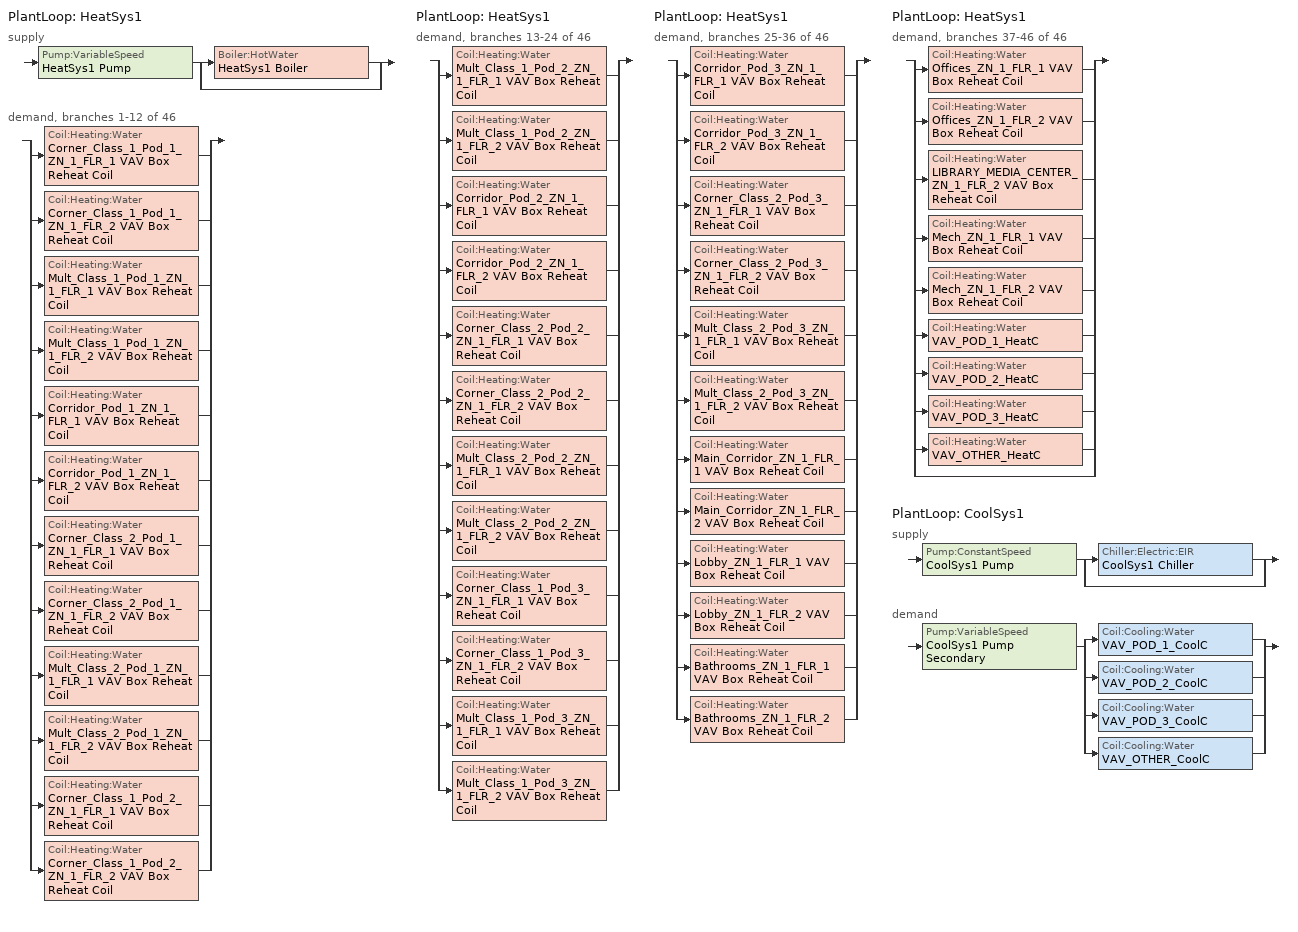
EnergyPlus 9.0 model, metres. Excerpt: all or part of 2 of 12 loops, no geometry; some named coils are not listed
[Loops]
PlantLoop 'HeatSys1'
 supply: Pump:VariableSpeed 'HeatSys1 Pump' > split
  | Boiler:HotWater 'HeatSys1 Boiler'
  | bypass
 demand, branches 1-12 of 46: split
  | Coil:Heating:Water 'Corner_Class_1_Pod_1_ZN_1_FLR_1 VAV Box Reheat Coil'
  | Coil:Heating:Water 'Corner_Class_1_Pod_1_ZN_1_FLR_2 VAV Box Reheat Coil'
  | Coil:Heating:Water 'Mult_Class_1_Pod_1_ZN_1_FLR_1 VAV Box Reheat Coil'
  | Coil:Heating:Water 'Mult_Class_1_Pod_1_ZN_1_FLR_2 VAV Box Reheat Coil'
  | Coil:Heating:Water 'Corridor_Pod_1_ZN_1_FLR_1 VAV Box Reheat Coil'
  | Coil:Heating:Water 'Corridor_Pod_1_ZN_1_FLR_2 VAV Box Reheat Coil'
  | Coil:Heating:Water 'Corner_Class_2_Pod_1_ZN_1_FLR_1 VAV Box Reheat Coil'
  | Coil:Heating:Water 'Corner_Class_2_Pod_1_ZN_1_FLR_2 VAV Box Reheat Coil'
  | Coil:Heating:Water 'Mult_Class_2_Pod_1_ZN_1_FLR_1 VAV Box Reheat Coil'
  | Coil:Heating:Water 'Mult_Class_2_Pod_1_ZN_1_FLR_2 VAV Box Reheat Coil'
  | Coil:Heating:Water 'Corner_Class_1_Pod_2_ZN_1_FLR_1 VAV Box Reheat Coil'
  | Coil:Heating:Water 'Corner_Class_1_Pod_2_ZN_1_FLR_2 VAV Box Reheat Coil'
PlantLoop 'HeatSys1'
 demand, branches 13-24 of 46: split
  | Coil:Heating:Water 'Mult_Class_1_Pod_2_ZN_1_FLR_1 VAV Box Reheat Coil'
  | Coil:Heating:Water 'Mult_Class_1_Pod_2_ZN_1_FLR_2 VAV Box Reheat Coil'
  | Coil:Heating:Water 'Corridor_Pod_2_ZN_1_FLR_1 VAV Box Reheat Coil'
  | Coil:Heating:Water 'Corridor_Pod_2_ZN_1_FLR_2 VAV Box Reheat Coil'
  | Coil:Heating:Water 'Corner_Class_2_Pod_2_ZN_1_FLR_1 VAV Box Reheat Coil'
  | Coil:Heating:Water 'Corner_Class_2_Pod_2_ZN_1_FLR_2 VAV Box Reheat Coil'
  | Coil:Heating:Water 'Mult_Class_2_Pod_2_ZN_1_FLR_1 VAV Box Reheat Coil'
  | Coil:Heating:Water 'Mult_Class_2_Pod_2_ZN_1_FLR_2 VAV Box Reheat Coil'
  | Coil:Heating:Water 'Corner_Class_1_Pod_3_ZN_1_FLR_1 VAV Box Reheat Coil'
  | Coil:Heating:Water 'Corner_Class_1_Pod_3_ZN_1_FLR_2 VAV Box Reheat Coil'
  | Coil:Heating:Water 'Mult_Class_1_Pod_3_ZN_1_FLR_1 VAV Box Reheat Coil'
  | Coil:Heating:Water 'Mult_Class_1_Pod_3_ZN_1_FLR_2 VAV Box Reheat Coil'
PlantLoop 'HeatSys1'
 demand, branches 25-36 of 46: split
  | Coil:Heating:Water 'Corridor_Pod_3_ZN_1_FLR_1 VAV Box Reheat Coil'
  | Coil:Heating:Water 'Corridor_Pod_3_ZN_1_FLR_2 VAV Box Reheat Coil'
  | Coil:Heating:Water 'Corner_Class_2_Pod_3_ZN_1_FLR_1 VAV Box Reheat Coil'
  | Coil:Heating:Water 'Corner_Class_2_Pod_3_ZN_1_FLR_2 VAV Box Reheat Coil'
  | Coil:Heating:Water 'Mult_Class_2_Pod_3_ZN_1_FLR_1 VAV Box Reheat Coil'
  | Coil:Heating:Water 'Mult_Class_2_Pod_3_ZN_1_FLR_2 VAV Box Reheat Coil'
  | Coil:Heating:Water 'Main_Corridor_ZN_1_FLR_1 VAV Box Reheat Coil'
  | Coil:Heating:Water 'Main_Corridor_ZN_1_FLR_2 VAV Box Reheat Coil'
  | Coil:Heating:Water 'Lobby_ZN_1_FLR_1 VAV Box Reheat Coil'
  | Coil:Heating:Water 'Lobby_ZN_1_FLR_2 VAV Box Reheat Coil'
  | Coil:Heating:Water 'Bathrooms_ZN_1_FLR_1 VAV Box Reheat Coil'
  | Coil:Heating:Water 'Bathrooms_ZN_1_FLR_2 VAV Box Reheat Coil'
PlantLoop 'HeatSys1'
 demand, branches 37-46 of 46: split
  | Coil:Heating:Water 'Offices_ZN_1_FLR_1 VAV Box Reheat Coil'
  | Coil:Heating:Water 'Offices_ZN_1_FLR_2 VAV Box Reheat Coil'
  | Coil:Heating:Water 'LIBRARY_MEDIA_CENTER_ZN_1_FLR_2 VAV Box Reheat Coil'
  | Coil:Heating:Water 'Mech_ZN_1_FLR_1 VAV Box Reheat Coil'
  | Coil:Heating:Water 'Mech_ZN_1_FLR_2 VAV Box Reheat Coil'
  | Coil:Heating:Water 'VAV_POD_1_HeatC'
  | Coil:Heating:Water 'VAV_POD_2_HeatC'
  | Coil:Heating:Water 'VAV_POD_3_HeatC'
  | Coil:Heating:Water 'VAV_OTHER_HeatC'
  | bypass
PlantLoop 'CoolSys1'
 supply: Pump:ConstantSpeed 'CoolSys1 Pump' > split
  | Chiller:Electric:EIR 'CoolSys1 Chiller'
  | bypass
 demand: Pump:VariableSpeed 'CoolSys1 Pump Secondary' > split
  | Coil:Cooling:Water 'VAV_POD_1_CoolC'
  | Coil:Cooling:Water 'VAV_POD_2_CoolC'
  | Coil:Cooling:Water 'VAV_POD_3_CoolC'
  | Coil:Cooling:Water 'VAV_OTHER_CoolC'
[Sizing:Plant]
Name | Loop Type | Design Loop Exit Temperature {C} | Loop Design Temperature Difference {deltaC}
HeatSys1 | Heating | 82 | 11
CoolSys1 | Cooling | 6.67 | 8.33
[Coil:Heating:Water] Availability Schedule=ALWAYS_ON; U-Factor Times Area Value {W/K}=AUTOSIZE; Maximum Water Flow Rate {m3/s}=AUTOSIZE; Performance Input Method=UFactorTimesAreaAndDesignWaterFlowRate; Rated Capacity {W}=AUTOSIZE; Rated Inlet Water Temperature {C}=82.2; Rated Inlet Air Temperature {C}=12.8; Rated Outlet Water Temperature {C}=71.1; Rated Outlet Air Temperature {C}=40
Corner_Class_1_Pod_1_ZN_1_FLR_1 VAV Box Reheat Coil; Corner_Class_1_Pod_1_ZN_1_FLR_2 VAV Box Reheat Coil; Mult_Class_1_Pod_1_ZN_1_FLR_1 VAV Box Reheat Coil; Mult_Class_1_Pod_1_ZN_1_FLR_2 VAV Box Reheat Coil; Corridor_Pod_1_ZN_1_FLR_1 VAV Box Reheat Coil; Corridor_Pod_1_ZN_1_FLR_2 VAV Box Reheat Coil; Corner_Class_2_Pod_1_ZN_1_FLR_1 VAV Box Reheat Coil; Corner_Class_2_Pod_1_ZN_1_FLR_2 VAV Box Reheat Coil; Mult_Class_2_Pod_1_ZN_1_FLR_1 VAV Box Reheat Coil; Mult_Class_2_Pod_1_ZN_1_FLR_2 VAV Box Reheat Coil; Corner_Class_1_Pod_2_ZN_1_FLR_1 VAV Box Reheat Coil; Corner_Class_1_Pod_2_ZN_1_FLR_2 VAV Box Reheat Coil; Mult_Class_1_Pod_2_ZN_1_FLR_1 VAV Box Reheat Coil; Mult_Class_1_Pod_2_ZN_1_FLR_2 VAV Box Reheat Coil; Corridor_Pod_2_ZN_1_FLR_1 VAV Box Reheat Coil; Corridor_Pod_2_ZN_1_FLR_2 VAV Box Reheat Coil; Corner_Class_2_Pod_2_ZN_1_FLR_1 VAV Box Reheat Coil; Corner_Class_2_Pod_2_ZN_1_FLR_2 VAV Box Reheat Coil; Mult_Class_2_Pod_2_ZN_1_FLR_1 VAV Box Reheat Coil; Mult_Class_2_Pod_2_ZN_1_FLR_2 VAV Box Reheat Coil; Corner_Class_1_Pod_3_ZN_1_FLR_1 VAV Box Reheat Coil; Corner_Class_1_Pod_3_ZN_1_FLR_2 VAV Box Reheat Coil; Mult_Class_1_Pod_3_ZN_1_FLR_1 VAV Box Reheat Coil; Mult_Class_1_Pod_3_ZN_1_FLR_2 VAV Box Reheat Coil; Corridor_Pod_3_ZN_1_FLR_1 VAV Box Reheat Coil; Corridor_Pod_3_ZN_1_FLR_2 VAV Box Reheat Coil; Corner_Class_2_Pod_3_ZN_1_FLR_1 VAV Box Reheat Coil; Corner_Class_2_Pod_3_ZN_1_FLR_2 VAV Box Reheat Coil; Mult_Class_2_Pod_3_ZN_1_FLR_1 VAV Box Reheat Coil; Mult_Class_2_Pod_3_ZN_1_FLR_2 VAV Box Reheat Coil; Main_Corridor_ZN_1_FLR_1 VAV Box Reheat Coil; Main_Corridor_ZN_1_FLR_2 VAV Box Reheat Coil; Lobby_ZN_1_FLR_1 VAV Box Reheat Coil; Lobby_ZN_1_FLR_2 VAV Box Reheat Coil; Bathrooms_ZN_1_FLR_1 VAV Box Reheat Coil; Bathrooms_ZN_1_FLR_2 VAV Box Reheat Coil; Offices_ZN_1_FLR_1 VAV Box Reheat Coil; Offices_ZN_1_FLR_2 VAV Box Reheat Coil; LIBRARY_MEDIA_CENTER_ZN_1_FLR_2 VAV Box Reheat Coil; Mech_ZN_1_FLR_1 VAV Box Reheat Coil; Mech_ZN_1_FLR_2 VAV Box Reheat Coil
[Pump:ConstantSpeed]
CoolSys1 Pump: Design Flow Rate {m3/s}=AUTOSIZE; Design Pump Head {Pa}=44761.3; Design Power Consumption {W}=AUTOSIZE; Motor Efficiency=0.909; Fraction of Motor Inefficiencies to Fluid Stream=0; Pump Control Type=Intermittent
[Pump:VariableSpeed]
HeatSys1 Pump: AUTOSIZE, 179352, AUTOSIZE, 0.909, 0, 0, 3.2485, -4.7443, 2.5295, 0, Intermittent
CoolSys1 Pump Secondary: autosize, 134284, autosize, 0.909, 0, 0, 0.0205, 0.4101, 0.5753, 0, Intermittent
[Boiler:HotWater]
HeatSys1 Boiler: Fuel Type=NATURALGAS; Nominal Capacity {W}=661340; Nominal Thermal Efficiency=0.8; Efficiency Curve Temperature Evaluation Variable=LeavingBoiler; Normalized Boiler Efficiency Curve=HeatSys1 Boiler Efficiency Curve; Design Water Flow Rate {m3/s}=AUTOSIZE; Minimum Part Load Ratio=0; Maximum Part Load Ratio=1.2; Optimum Part Load Ratio=1; Water Outlet Upper Temperature Limit {C}=95; Boiler Flow Mode=LeavingSetpointModulated; Parasitic Electric Load {W}=0; Sizing Factor=1
[SetpointManager:Scheduled] Control Variable=Temperature
Name | Schedule | Setpoint Node or NodeList
HeatSys1 Boiler Setpoint Manager | HW-Loop-Temp-Schedule | HeatSys1 Supply Equipment Outlet Node
CoolSys1 Loop Plant Demand Inlet Setpoint Manager | CW-Loop-Temp-Schedule | CoolSys1 Demand Inlet Node
HeatSys1 Loop Setpoint Manager | HW-Loop-Temp-Schedule | HeatSys1 Supply Outlet Node
CoolSys1 Loop Setpoint Manager | CW-Loop-Temp-Schedule | CoolSys1 Supply Outlet Node
[Chiller:Electric:EIR]
CoolSys1 Chiller: Reference Capacity {W}=1.03979e+06; Reference COP {W/W}=2.96; Reference Leaving Chilled Water Temperature {C}=6.67; Reference Entering Condenser Fluid Temperature {C}=35; Reference Chilled Water Flow Rate {m3/s}=AutoSize; Reference Condenser Fluid Flow Rate {m3/s}=AutoSize; Cooling Capacity Function of Temperature Curve=AC_2010_PA_CAPFT; Electric Input to Cooling Output Ratio Function of Temperature Curve=AC_2010_PA_EIRFT; Electric Input to Cooling Output Ratio Function of Part Load Ratio Curve=AC_GT150_2010_PA_EIRFPLR; Minimum Part Load Ratio=0.15; Maximum Part Load Ratio=1; Optimum Part Load Ratio=1; Minimum Unloading Ratio=0.25; Condenser Type=AIRCOOLED; Leaving Chilled Water Lower Temperature Limit {C}=2; Chiller Flow Mode=ConstantFlow; Design Heat Recovery Water Flow Rate {m3/s}=0
[PlantLoop] Fluid Type=Water; Maximum Loop Flow Rate {m3/s}=AUTOSIZE; Minimum Loop Flow Rate {m3/s}=0; Plant Loop Volume {m3}=AUTOSIZE
Name | Plant Equipment Operation Scheme | Maximum Loop Temperature {C} | Minimum Loop Temperature {C} | Load Distribution Scheme | Common Pipe Simulation
HeatSys1 | HeatSys1 Loop Operation Scheme List | 100 | 10 | Optimal
CoolSys1 | CoolSys1 Loop Operation Scheme List | 98 | 1 | SequentialLoad | TwoWayCommonPipe
[PlantEquipmentList]
HeatSys1 Equipment List: HeatSys1 Boiler
CoolSys1 Equipment List: CoolSys1 Chiller
[PlantEquipmentOperation:CoolingLoad]
CoolSys1 Operation Scheme: Load Range 1 Lower Limit {W}=0; Load Range 1 Upper Limit {W}=100000000000000; Range 1 Equipment List=CoolSys1 Equipment List
[PlantEquipmentOperation:HeatingLoad]
HeatSys1 Operation Scheme: Load Range 1 Lower Limit {W}=0; Load Range 1 Upper Limit {W}=1000000000000000; Range 1 Equipment List=HeatSys1 Equipment List
[PlantEquipmentOperationSchemes] Control Scheme 1 Schedule=PlantOnSched
Name | Control Scheme 1
HeatSys1 Loop Operation Scheme List | HeatSys1 Operation Scheme
CoolSys1 Loop Operation Scheme List | CoolSys1 Operation Scheme
[EnergyManagementSystem:Sensor]
BoilerPLR: Output:Variable or Output:Meter Index Key=HeatSys1 Boiler; Output:Variable or Output:Meter=Boiler Part Load Ratio
[EnergyManagementSystem:Actuator]
Name | Actuated Component Unique | Actuated Component Type | Actuated Component Control Type
Offices_ZN_1_FLR_2_LAr | Offices_ZN_1_FLR_2_lights | Lights | Electric Power Level
LMC_ZN_1_FLR_2_LAr | Library_Media_Center_ZN_1_FLR_2_lights | Lights | Electric Power Level
VAV_POD_1_MAX_OA_FRAC | VAV_POD_1 Max OA Fraction | Schedule:Constant | Schedule Value
VAV_POD_2_MAX_OA_FRAC | VAV_POD_2 Max OA Fraction | Schedule:Constant | Schedule Value
VAV_POD_3_MAX_OA_FRAC | VAV_POD_3 Max OA Fraction | Schedule:Constant | Schedule Value
VAV_OTHER_MAX_OA_FRAC | VAV_OTHER Max OA Fraction | Schedule:Constant | Schedule Value
[Schedule:Compact]
ALWAYS_ON; PlantOnSched: Through: 12/31, For: AllDays, Until: 24:00, 1
CW-Loop-Temp-Schedule: Through: 12/31, For: AllDays, Until: 24:00, 6.7
HW-Loop-Temp-Schedule: Through: 12/31, For: AllDays, Until: 24:00, 82
[Schedule:Constant] Hourly Value=1
VAV_POD_1 Max OA Fraction; VAV_POD_2 Max OA Fraction; VAV_POD_3 Max OA Fraction; VAV_OTHER Max OA Fraction
[Curve:Quadratic] Minimum Value of x=0; Maximum Value of x=1
Name | Coefficient1 Constant | Coefficient2 x | Coefficient3 x**2
HeatSys1 Boiler Efficiency Curve | 1 | 0 | 0
AC_GT150_2010_PA_EIRFPLR | 0.141 | 0.655 | 0.203
[Curve:Biquadratic] Minimum Value of x=5; Maximum Value of x=10; Minimum Value of y=12.7; Maximum Value of y=51.67
Name | Coefficient1 Constant | Coefficient2 x | Coefficient3 x**2 | Coefficient4 y | Coefficient5 y**2 | Coefficient6 x*y
AC_2010_PA_CAPFT | 1.04338 | 0.0407073 | 0.0004506 | -0.0041514 | -8.86e-05 | -0.0003467
AC_2010_PA_EIRFT | 0.596191 | -0.0099493 | 0.0007888 | 0.0004506 | 0.0004875 | -0.0007623
